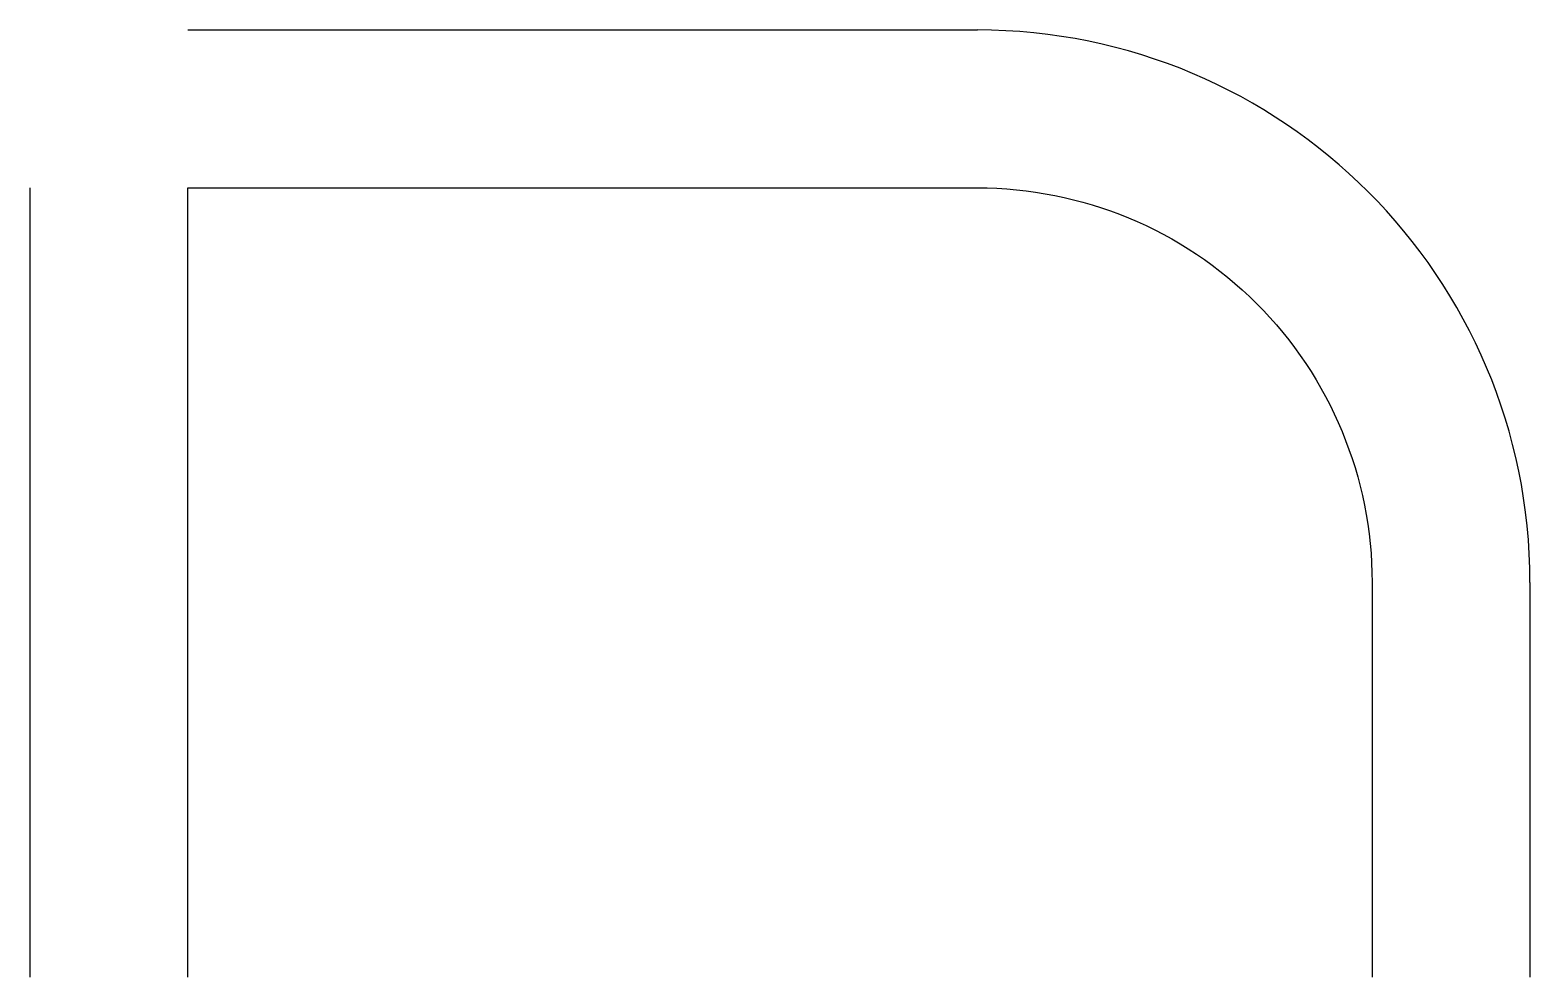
# Model space of a CAD drawing. Header units: millimetres. Extents: x -2 to 17, y 0 to 12.
import ezdxf

# ---------------------------------------------------------------- set-up
doc = ezdxf.new("R2010")
doc.units = ezdxf.units.MM
doc.layers.get('0').update_dxf_attribs({"lineweight": 25, "true_color": 0xffffff})

msp = doc.modelspace()

# ---------------------------------------------------------------- linework, layer by layer
for p, q in [((0, 12), (10, 12)), ((-2, 0), (-2, 10)), ((17, 5), (17, 0))]:
    msp.add_line(p, q)
msp.add_lwpolyline([(0, 0), (0, 10), (10, 10, -0.414214), (15, 5), (15, 0)], format="xyb")
msp.add_lwpolyline([(0, 1), (0, 1)])
msp.add_arc((10, 5), 7, 0, 90)

doc.saveas('drawing.dxf')
